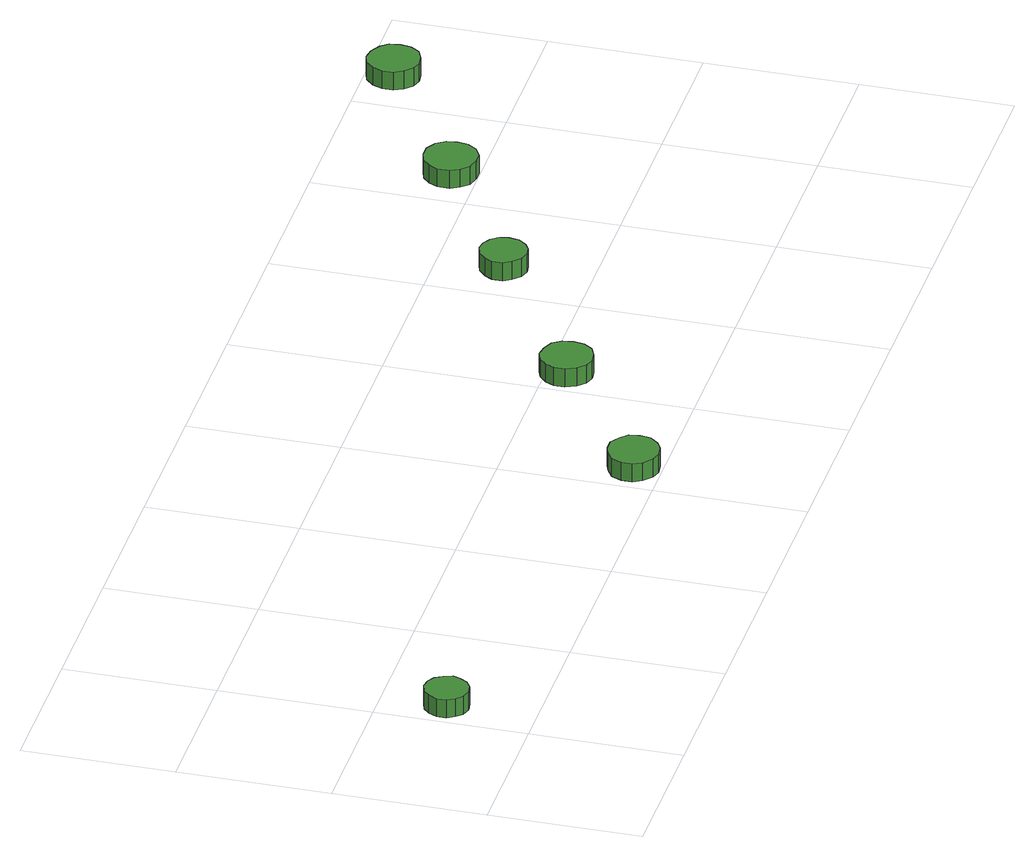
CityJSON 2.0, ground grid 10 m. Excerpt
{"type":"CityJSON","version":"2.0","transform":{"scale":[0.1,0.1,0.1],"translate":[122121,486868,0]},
"CityObjects":{
"tree1":{"type":"SolitaryVegetationObject","attributes":{"function":"something"},"geometry":[{"type":"MultiSurface","lod":"1","boundaries":[[[0,1,2,3,4,5,6,7,8,9,10,11,12,13,14]],[[15,16,17,18,19,20,21,22,23,24,25,26,27,28,29]],[[0,29,28,1]],[[1,28,27,2]],[[2,27,26,3]],[[3,26,25,4]],[[4,25,24,5]],[[5,24,23,6]],[[6,23,22,7]],[[7,22,21,8]],[[8,21,20,9]],[[9,20,19,10]],[[10,19,18,11]],[[11,18,17,12]],[[12,17,16,13]],[[13,16,15,14]],[[14,15,29,0]]]}]},
"tree2":{"type":"SolitaryVegetationObject","attributes":{"function":"something"},"geometry":[{"type":"MultiSurface","lod":"1","boundaries":[[[30,31,32,33,34,35,36,37,38,39,40,41,42,43,44]],[[45,46,47,48,49,50,51,52,53,54,55,56,57,58,59]],[[30,59,58,31]],[[31,58,57,32]],[[32,57,56,33]],[[33,56,55,34]],[[34,55,54,35]],[[35,54,53,36]],[[36,53,52,37]],[[37,52,51,38]],[[38,51,50,39]],[[39,50,49,40]],[[40,49,48,41]],[[41,48,47,42]],[[42,47,46,43]],[[43,46,45,44]],[[44,45,59,30]]]}]},
"tree3":{"type":"SolitaryVegetationObject","attributes":{"function":"something"},"geometry":[{"type":"MultiSurface","lod":"1","boundaries":[[[60,61,62,63,64,65,66,67,68,69,70,71,72,73,74]],[[75,76,77,78,79,80,81,82,83,84,85,86,87,88,89]],[[60,89,88,61]],[[61,88,87,62]],[[62,87,86,63]],[[63,86,85,64]],[[64,85,84,65]],[[65,84,83,66]],[[66,83,82,67]],[[67,82,81,68]],[[68,81,80,69]],[[69,80,79,70]],[[70,79,78,71]],[[71,78,77,72]],[[72,77,76,73]],[[73,76,75,74]],[[74,75,89,60]]]}]},
"tree4":{"type":"SolitaryVegetationObject","attributes":{"function":"something"},"geometry":[{"type":"MultiSurface","lod":"1","boundaries":[[[90,91,92,93,94,95,96,97,98,99,100,101,102,103,104]],[[105,106,107,108,109,110,111,112,113,114,115,116,117,118,119]],[[90,119,118,91]],[[91,118,117,92]],[[92,117,116,93]],[[93,116,115,94]],[[94,115,114,95]],[[95,114,113,96]],[[96,113,112,97]],[[97,112,111,98]],[[98,111,110,99]],[[99,110,109,100]],[[100,109,108,101]],[[101,108,107,102]],[[102,107,106,103]],[[103,106,105,104]],[[104,105,119,90]]]}]},
"tree5":{"type":"SolitaryVegetationObject","attributes":{"function":"something"},"geometry":[{"type":"MultiSurface","lod":"1","boundaries":[[[120,121,122,123,124,125,126,127,128,129,130,131,132,133,134]],[[135,136,137,138,139,140,141,142,143,144,145,146,147,148,149]],[[120,149,148,121]],[[121,148,147,122]],[[122,147,146,123]],[[123,146,145,124]],[[124,145,144,125]],[[125,144,143,126]],[[126,143,142,127]],[[127,142,141,128]],[[128,141,140,129]],[[129,140,139,130]],[[130,139,138,131]],[[131,138,137,132]],[[132,137,136,133]],[[133,136,135,134]],[[134,135,149,120]]]}]},
"tree6":{"type":"SolitaryVegetationObject","attributes":{"function":"something"},"geometry":[{"type":"MultiSurface","lod":"1","boundaries":[[[150,151,152,153,154,155,156,157,158,159,160,161,162,163,164]],[[165,166,167,168,169,170,171,172,173,174,175,176,177,178,179]],[[150,179,178,151]],[[151,178,177,152]],[[152,177,176,153]],[[153,176,175,154]],[[154,175,174,155]],[[155,174,173,156]],[[156,173,172,157]],[[157,172,171,158]],[[158,171,170,159]],[[159,170,169,160]],[[160,169,168,161]],[[161,168,167,162]],[[162,167,166,163]],[[163,166,165,164]],[[164,165,179,150]]]}]}
},
"vertices":[
[33,57,21],[31,63,21],[28,68,21],[23,71,21],[17,72,21],[11,70,21],[7,66,21],[4,60,21],[4,54,21],[7,49,21],[11,45,21],[17,43,21],[23,44,21],[28,47,21],[31,52,21],[31,52,8],[28,47,8],[23,44,8],[17,43,8],[11,45,8],[7,49,8],[4,54,8],[4,60,8],[7,66,8],[11,70,8],[17,72,8],[23,71,8],[28,68,8],[31,63,8],[33,57,8],
[338,18,22],[337,25,22],[332,30,22],[326,34,22],[319,34,22],[313,32,22],[307,28,22],[304,21,22],[304,14,22],[307,8,22],[313,3,22],[319,1,22],[326,2,22],[332,5,22],[337,11,22],[337,11,9],[332,5,9],[326,2,9],[319,1,9],[313,3,9],[307,8,9],[304,14,9],[304,21,9],[307,28,9],[313,32,9],[319,34,9],[326,34,9],[332,30,9],[337,25,9],[338,18,9],
[437,87,21],[436,94,21],[432,100,21],[425,103,21],[418,104,21],[412,102,21],[407,97,21],[404,91,21],[404,84,21],[407,77,21],[412,72,21],[418,70,21],[425,71,21],[432,74,21],[436,80,21],[436,80,8],[432,74,8],[425,71,8],[418,70,8],[412,72,8],[407,77,8],[404,84,8],[404,91,8],[407,97,8],[412,102,8],[418,104,8],[425,103,8],[432,100,8],[436,94,8],[437,87,8],
[548,158,20],[547,164,20],[543,169,20],[538,172,20],[532,173,20],[526,171,20],[521,166,20],[518,161,20],[518,154,20],[521,149,20],[526,144,20],[532,142,20],[538,143,20],[543,146,20],[547,151,20],[547,151,7],[543,146,7],[538,143,7],[532,142,7],[526,144,7],[521,149,7],[518,154,7],[518,161,7],[521,166,7],[526,171,7],[532,173,7],[538,172,7],[543,169,7],[547,164,7],[548,158,7],
[650,218,20],[649,225,20],[645,231,20],[638,235,20],[631,235,20],[624,233,20],[619,228,20],[616,222,20],[616,214,20],[619,208,20],[624,203,20],[631,201,20],[638,201,20],[645,205,20],[649,211,20],[649,211,7],[645,205,7],[638,201,7],[631,201,7],[624,203,7],[619,208,7],[616,214,7],[616,222,7],[619,228,7],[624,233,7],[631,235,7],[638,235,7],[645,231,7],[649,225,7],[650,218,7],
[753,282,20],[752,289,20],[748,294,20],[741,298,20],[734,299,20],[728,297,20],[723,292,20],[720,285,20],[720,278,20],[723,272,20],[728,267,20],[734,265,20],[741,266,20],[748,269,20],[752,275,20],[752,275,7],[748,269,7],[741,266,7],[734,265,7],[728,267,7],[723,272,7],[720,278,7],[720,285,7],[723,292,7],[728,297,7],[734,299,7],[741,298,7],[748,294,7],[752,289,7],[753,282,7]
]}
